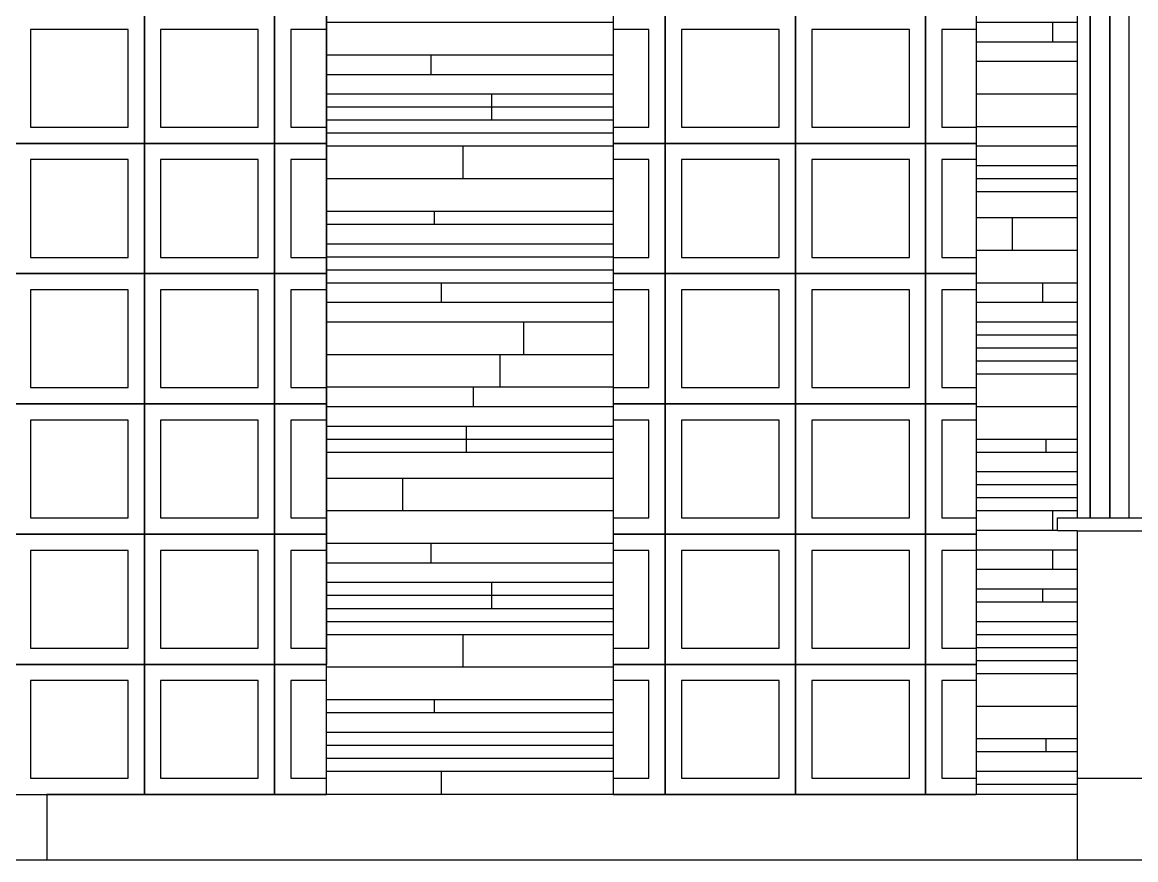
# Model space of a CAD drawing. Header units: millimetres. Extents: x -4228 to 27092, y -6721 to 984.
# Drawn here: x 22916.8 to 23087.8, y -2882.5 to -2753.9 of the extents above; entities that cross this region are included whole.
import ezdxf

# ---------------------------------------------------------------- set-up
doc = ezdxf.new("R2010")
doc.units = ezdxf.units.MM
doc.header["$LTSCALE"] = 50
for name, color, linetype in [('cobogo', 7, 'Continuous'), ('esquadrias', 3, 'Continuous'), ('PAREDES', 6, 'Continuous'), ('PAREDES3', 2, 'Continuous'), ('pedras', 2, 'Continuous'), ('peitoril', 7, 'Continuous'), ('PENA01', 3, 'Continuous'), ('piso', 2, 'Continuous')]:
    doc.layers.add(name, color=color, linetype=linetype)

msp = doc.modelspace()

# ---------------------------------------------------------------- linework, layer by layer
at = {"layer": 'cobogo', "color": 3, "linetype": 'Continuous', "lineweight": 30}
for points in [[(22915.52, -2772.46), (22935.52, -2772.46), (22935.52, -2752.46), (22915.52, -2752.46)], [(22915.52, -2772.46), (22935.52, -2772.46), (22935.52, -2752.46), (22915.52, -2752.46)], [(22915.52, -2772.46), (22935.52, -2772.46), (22935.52, -2752.46), (22915.52, -2752.46)], [(22915.52, -2772.46), (22935.52, -2772.46), (22935.52, -2752.46), (22915.52, -2752.46)], [(22935.52, -2772.46), (22955.52, -2772.46), (22955.52, -2752.46), (22935.52, -2752.46)], [(22935.52, -2772.46), (22955.52, -2772.46), (22955.52, -2752.46), (22935.52, -2752.46)], [(22935.52, -2772.46), (22955.52, -2772.46), (22955.52, -2752.46), (22935.52, -2752.46)], [(22935.52, -2772.46), (22955.52, -2772.46), (22955.52, -2752.46), (22935.52, -2752.46)], [(23015.52, -2772.46), (23035.52, -2772.46), (23035.52, -2752.46), (23015.52, -2752.46)], [(23015.52, -2772.46), (23035.52, -2772.46), (23035.52, -2752.46), (23015.52, -2752.46)], [(23015.52, -2772.46), (23035.52, -2772.46), (23035.52, -2752.46), (23015.52, -2752.46)], [(23015.52, -2772.46), (23035.52, -2772.46), (23035.52, -2752.46), (23015.52, -2752.46)], [(23035.52, -2772.46), (23055.52, -2772.46), (23055.52, -2752.46), (23035.52, -2752.46)], [(23035.52, -2772.46), (23055.52, -2772.46), (23055.52, -2752.46), (23035.52, -2752.46)], [(23035.52, -2772.46), (23055.52, -2772.46), (23055.52, -2752.46), (23035.52, -2752.46)], [(23035.52, -2772.46), (23055.52, -2772.46), (23055.52, -2752.46), (23035.52, -2752.46)], [(22918.02, -2769.96), (22933.02, -2769.96), (22933.02, -2754.96), (22918.02, -2754.96)], [(22918.02, -2769.96), (22933.02, -2769.96), (22933.02, -2754.96), (22918.02, -2754.96)], [(22918.02, -2769.96), (22933.02, -2769.96), (22933.02, -2754.96), (22918.02, -2754.96)], [(22918.02, -2769.96), (22933.02, -2769.96), (22933.02, -2754.96), (22918.02, -2754.96)], [(22938.02, -2769.96), (22953.02, -2769.96), (22953.02, -2754.96), (22938.02, -2754.96)], [(22938.02, -2769.96), (22953.02, -2769.96), (22953.02, -2754.96), (22938.02, -2754.96)], [(22938.02, -2769.96), (22953.02, -2769.96), (22953.02, -2754.96), (22938.02, -2754.96)], [(22938.02, -2769.96), (22953.02, -2769.96), (22953.02, -2754.96), (22938.02, -2754.96)], [(23018.02, -2769.96), (23033.02, -2769.96), (23033.02, -2754.96), (23018.02, -2754.96)], [(23018.02, -2769.96), (23033.02, -2769.96), (23033.02, -2754.96), (23018.02, -2754.96)], [(23018.02, -2769.96), (23033.02, -2769.96), (23033.02, -2754.96), (23018.02, -2754.96)], [(23018.02, -2769.96), (23033.02, -2769.96), (23033.02, -2754.96), (23018.02, -2754.96)], [(23038.02, -2769.96), (23053.02, -2769.96), (23053.02, -2754.96), (23038.02, -2754.96)], [(23038.02, -2769.96), (23053.02, -2769.96), (23053.02, -2754.96), (23038.02, -2754.96)], [(23038.02, -2769.96), (23053.02, -2769.96), (23053.02, -2754.96), (23038.02, -2754.96)], [(23038.02, -2769.96), (23053.02, -2769.96), (23053.02, -2754.96), (23038.02, -2754.96)], [(22915.52, -2792.46), (22935.52, -2792.46), (22935.52, -2772.46), (22915.52, -2772.46)], [(22915.52, -2792.46), (22935.52, -2792.46), (22935.52, -2772.46), (22915.52, -2772.46)], [(22915.52, -2792.46), (22935.52, -2792.46), (22935.52, -2772.46), (22915.52, -2772.46)], [(22915.52, -2792.46), (22935.52, -2792.46), (22935.52, -2772.46), (22915.52, -2772.46)], [(22935.52, -2792.46), (22955.52, -2792.46), (22955.52, -2772.46), (22935.52, -2772.46)], [(22935.52, -2792.46), (22955.52, -2792.46), (22955.52, -2772.46), (22935.52, -2772.46)], [(22935.52, -2792.46), (22955.52, -2792.46), (22955.52, -2772.46), (22935.52, -2772.46)], [(22935.52, -2792.46), (22955.52, -2792.46), (22955.52, -2772.46), (22935.52, -2772.46)], [(23015.52, -2792.46), (23035.52, -2792.46), (23035.52, -2772.46), (23015.52, -2772.46)], [(23015.52, -2792.46), (23035.52, -2792.46), (23035.52, -2772.46), (23015.52, -2772.46)], [(23015.52, -2792.46), (23035.52, -2792.46), (23035.52, -2772.46), (23015.52, -2772.46)], [(23015.52, -2792.46), (23035.52, -2792.46), (23035.52, -2772.46), (23015.52, -2772.46)], [(23035.52, -2792.46), (23055.52, -2792.46), (23055.52, -2772.46), (23035.52, -2772.46)], [(23035.52, -2792.46), (23055.52, -2792.46), (23055.52, -2772.46), (23035.52, -2772.46)], [(23035.52, -2792.46), (23055.52, -2792.46), (23055.52, -2772.46), (23035.52, -2772.46)], [(23035.52, -2792.46), (23055.52, -2792.46), (23055.52, -2772.46), (23035.52, -2772.46)], [(22918.02, -2789.96), (22933.02, -2789.96), (22933.02, -2774.96), (22918.02, -2774.96)], [(22918.02, -2789.96), (22933.02, -2789.96), (22933.02, -2774.96), (22918.02, -2774.96)], [(22918.02, -2789.96), (22933.02, -2789.96), (22933.02, -2774.96), (22918.02, -2774.96)], [(22918.02, -2789.96), (22933.02, -2789.96), (22933.02, -2774.96), (22918.02, -2774.96)], [(22938.02, -2789.96), (22953.02, -2789.96), (22953.02, -2774.96), (22938.02, -2774.96)], [(22938.02, -2789.96), (22953.02, -2789.96), (22953.02, -2774.96), (22938.02, -2774.96)], [(22938.02, -2789.96), (22953.02, -2789.96), (22953.02, -2774.96), (22938.02, -2774.96)], [(22938.02, -2789.96), (22953.02, -2789.96), (22953.02, -2774.96), (22938.02, -2774.96)], [(23018.02, -2789.96), (23033.02, -2789.96), (23033.02, -2774.96), (23018.02, -2774.96)], [(23018.02, -2789.96), (23033.02, -2789.96), (23033.02, -2774.96), (23018.02, -2774.96)], [(23018.02, -2789.96), (23033.02, -2789.96), (23033.02, -2774.96), (23018.02, -2774.96)], [(23018.02, -2789.96), (23033.02, -2789.96), (23033.02, -2774.96), (23018.02, -2774.96)], [(23038.02, -2789.96), (23053.02, -2789.96), (23053.02, -2774.96), (23038.02, -2774.96)], [(23038.02, -2789.96), (23053.02, -2789.96), (23053.02, -2774.96), (23038.02, -2774.96)], [(23038.02, -2789.96), (23053.02, -2789.96), (23053.02, -2774.96), (23038.02, -2774.96)], [(23038.02, -2789.96), (23053.02, -2789.96), (23053.02, -2774.96), (23038.02, -2774.96)], [(22915.52, -2812.46), (22935.52, -2812.46), (22935.52, -2792.46), (22915.52, -2792.46)], [(22915.52, -2812.46), (22935.52, -2812.46), (22935.52, -2792.46), (22915.52, -2792.46)], [(22915.52, -2812.46), (22935.52, -2812.46), (22935.52, -2792.46), (22915.52, -2792.46)], [(22915.52, -2812.46), (22935.52, -2812.46), (22935.52, -2792.46), (22915.52, -2792.46)], [(22935.52, -2812.46), (22955.52, -2812.46), (22955.52, -2792.46), (22935.52, -2792.46)], [(22935.52, -2812.46), (22955.52, -2812.46), (22955.52, -2792.46), (22935.52, -2792.46)], [(22935.52, -2812.46), (22955.52, -2812.46), (22955.52, -2792.46), (22935.52, -2792.46)], [(22935.52, -2812.46), (22955.52, -2812.46), (22955.52, -2792.46), (22935.52, -2792.46)], [(23015.52, -2812.46), (23035.52, -2812.46), (23035.52, -2792.46), (23015.52, -2792.46)], [(23015.52, -2812.46), (23035.52, -2812.46), (23035.52, -2792.46), (23015.52, -2792.46)], [(23015.52, -2812.46), (23035.52, -2812.46), (23035.52, -2792.46), (23015.52, -2792.46)], [(23015.52, -2812.46), (23035.52, -2812.46), (23035.52, -2792.46), (23015.52, -2792.46)], [(23035.52, -2812.46), (23055.52, -2812.46), (23055.52, -2792.46), (23035.52, -2792.46)], [(23035.52, -2812.46), (23055.52, -2812.46), (23055.52, -2792.46), (23035.52, -2792.46)], [(23035.52, -2812.46), (23055.52, -2812.46), (23055.52, -2792.46), (23035.52, -2792.46)], [(23035.52, -2812.46), (23055.52, -2812.46), (23055.52, -2792.46), (23035.52, -2792.46)], [(22918.02, -2809.96), (22933.02, -2809.96), (22933.02, -2794.96), (22918.02, -2794.96)], [(22918.02, -2809.96), (22933.02, -2809.96), (22933.02, -2794.96), (22918.02, -2794.96)], [(22918.02, -2809.96), (22933.02, -2809.96), (22933.02, -2794.96), (22918.02, -2794.96)], [(22918.02, -2809.96), (22933.02, -2809.96), (22933.02, -2794.96), (22918.02, -2794.96)], [(22938.02, -2809.96), (22953.02, -2809.96), (22953.02, -2794.96), (22938.02, -2794.96)], [(22938.02, -2809.96), (22953.02, -2809.96), (22953.02, -2794.96), (22938.02, -2794.96)], [(22938.02, -2809.96), (22953.02, -2809.96), (22953.02, -2794.96), (22938.02, -2794.96)], [(22938.02, -2809.96), (22953.02, -2809.96), (22953.02, -2794.96), (22938.02, -2794.96)], [(23018.02, -2809.96), (23033.02, -2809.96), (23033.02, -2794.96), (23018.02, -2794.96)], [(23018.02, -2809.96), (23033.02, -2809.96), (23033.02, -2794.96), (23018.02, -2794.96)], [(23018.02, -2809.96), (23033.02, -2809.96), (23033.02, -2794.96), (23018.02, -2794.96)], [(23018.02, -2809.96), (23033.02, -2809.96), (23033.02, -2794.96), (23018.02, -2794.96)], [(23038.02, -2809.96), (23053.02, -2809.96), (23053.02, -2794.96), (23038.02, -2794.96)], [(23038.02, -2809.96), (23053.02, -2809.96), (23053.02, -2794.96), (23038.02, -2794.96)], [(23038.02, -2809.96), (23053.02, -2809.96), (23053.02, -2794.96), (23038.02, -2794.96)], [(23038.02, -2809.96), (23053.02, -2809.96), (23053.02, -2794.96), (23038.02, -2794.96)], [(22915.52, -2832.46), (22935.52, -2832.46), (22935.52, -2812.46), (22915.52, -2812.46)], [(22915.52, -2832.46), (22935.52, -2832.46), (22935.52, -2812.46), (22915.52, -2812.46)], [(22915.52, -2832.46), (22935.52, -2832.46), (22935.52, -2812.46), (22915.52, -2812.46)], [(22915.52, -2832.46), (22935.52, -2832.46), (22935.52, -2812.46), (22915.52, -2812.46)], [(22935.52, -2832.46), (22955.52, -2832.46), (22955.52, -2812.46), (22935.52, -2812.46)], [(22935.52, -2832.46), (22955.52, -2832.46), (22955.52, -2812.46), (22935.52, -2812.46)], [(22935.52, -2832.46), (22955.52, -2832.46), (22955.52, -2812.46), (22935.52, -2812.46)], [(22935.52, -2832.46), (22955.52, -2832.46), (22955.52, -2812.46), (22935.52, -2812.46)], [(23015.52, -2832.46), (23035.52, -2832.46), (23035.52, -2812.46), (23015.52, -2812.46)], [(23015.52, -2832.46), (23035.52, -2832.46), (23035.52, -2812.46), (23015.52, -2812.46)], [(23015.52, -2832.46), (23035.52, -2832.46), (23035.52, -2812.46), (23015.52, -2812.46)], [(23015.52, -2832.46), (23035.52, -2832.46), (23035.52, -2812.46), (23015.52, -2812.46)], [(23035.52, -2832.46), (23055.52, -2832.46), (23055.52, -2812.46), (23035.52, -2812.46)], [(23035.52, -2832.46), (23055.52, -2832.46), (23055.52, -2812.46), (23035.52, -2812.46)], [(23035.52, -2832.46), (23055.52, -2832.46), (23055.52, -2812.46), (23035.52, -2812.46)], [(23035.52, -2832.46), (23055.52, -2832.46), (23055.52, -2812.46), (23035.52, -2812.46)], [(22918.02, -2829.96), (22933.02, -2829.96), (22933.02, -2814.96), (22918.02, -2814.96)], [(22918.02, -2829.96), (22933.02, -2829.96), (22933.02, -2814.96), (22918.02, -2814.96)], [(22918.02, -2829.96), (22933.02, -2829.96), (22933.02, -2814.96), (22918.02, -2814.96)], [(22918.02, -2829.96), (22933.02, -2829.96), (22933.02, -2814.96), (22918.02, -2814.96)], [(22938.02, -2829.96), (22953.02, -2829.96), (22953.02, -2814.96), (22938.02, -2814.96)], [(22938.02, -2829.96), (22953.02, -2829.96), (22953.02, -2814.96), (22938.02, -2814.96)], [(22938.02, -2829.96), (22953.02, -2829.96), (22953.02, -2814.96), (22938.02, -2814.96)], [(22938.02, -2829.96), (22953.02, -2829.96), (22953.02, -2814.96), (22938.02, -2814.96)], [(23018.02, -2829.96), (23033.02, -2829.96), (23033.02, -2814.96), (23018.02, -2814.96)], [(23018.02, -2829.96), (23033.02, -2829.96), (23033.02, -2814.96), (23018.02, -2814.96)], [(23018.02, -2829.96), (23033.02, -2829.96), (23033.02, -2814.96), (23018.02, -2814.96)], [(23018.02, -2829.96), (23033.02, -2829.96), (23033.02, -2814.96), (23018.02, -2814.96)], [(23038.02, -2829.96), (23053.02, -2829.96), (23053.02, -2814.96), (23038.02, -2814.96)], [(23038.02, -2829.96), (23053.02, -2829.96), (23053.02, -2814.96), (23038.02, -2814.96)], [(23038.02, -2829.96), (23053.02, -2829.96), (23053.02, -2814.96), (23038.02, -2814.96)], [(23038.02, -2829.96), (23053.02, -2829.96), (23053.02, -2814.96), (23038.02, -2814.96)], [(22915.52, -2852.46), (22935.52, -2852.46), (22935.52, -2832.46), (22915.52, -2832.46)], [(22915.52, -2852.46), (22935.52, -2852.46), (22935.52, -2832.46), (22915.52, -2832.46)], [(22915.52, -2852.46), (22935.52, -2852.46), (22935.52, -2832.46), (22915.52, -2832.46)], [(22915.52, -2852.46), (22935.52, -2852.46), (22935.52, -2832.46), (22915.52, -2832.46)], [(22935.52, -2852.46), (22955.52, -2852.46), (22955.52, -2832.46), (22935.52, -2832.46)], [(22935.52, -2852.46), (22955.52, -2852.46), (22955.52, -2832.46), (22935.52, -2832.46)], [(22935.52, -2852.46), (22955.52, -2852.46), (22955.52, -2832.46), (22935.52, -2832.46)], [(22935.52, -2852.46), (22955.52, -2852.46), (22955.52, -2832.46), (22935.52, -2832.46)], [(23015.52, -2852.46), (23035.52, -2852.46), (23035.52, -2832.46), (23015.52, -2832.46)], [(23015.52, -2852.46), (23035.52, -2852.46), (23035.52, -2832.46), (23015.52, -2832.46)], [(23015.52, -2852.46), (23035.52, -2852.46), (23035.52, -2832.46), (23015.52, -2832.46)], [(23015.52, -2852.46), (23035.52, -2852.46), (23035.52, -2832.46), (23015.52, -2832.46)], [(23035.52, -2852.46), (23055.52, -2852.46), (23055.52, -2832.46), (23035.52, -2832.46)], [(23035.52, -2852.46), (23055.52, -2852.46), (23055.52, -2832.46), (23035.52, -2832.46)], [(23035.52, -2852.46), (23055.52, -2852.46), (23055.52, -2832.46), (23035.52, -2832.46)], [(23035.52, -2852.46), (23055.52, -2852.46), (23055.52, -2832.46), (23035.52, -2832.46)], [(22918.02, -2849.96), (22933.02, -2849.96), (22933.02, -2834.96), (22918.02, -2834.96)], [(22918.02, -2849.96), (22933.02, -2849.96), (22933.02, -2834.96), (22918.02, -2834.96)], [(22918.02, -2849.96), (22933.02, -2849.96), (22933.02, -2834.96), (22918.02, -2834.96)], [(22918.02, -2849.96), (22933.02, -2849.96), (22933.02, -2834.96), (22918.02, -2834.96)], [(22938.02, -2849.96), (22953.02, -2849.96), (22953.02, -2834.96), (22938.02, -2834.96)], [(22938.02, -2849.96), (22953.02, -2849.96), (22953.02, -2834.96), (22938.02, -2834.96)], [(22938.02, -2849.96), (22953.02, -2849.96), (22953.02, -2834.96), (22938.02, -2834.96)], [(22938.02, -2849.96), (22953.02, -2849.96), (22953.02, -2834.96), (22938.02, -2834.96)], [(23018.02, -2849.96), (23033.02, -2849.96), (23033.02, -2834.96), (23018.02, -2834.96)], [(23018.02, -2849.96), (23033.02, -2849.96), (23033.02, -2834.96), (23018.02, -2834.96)], [(23018.02, -2849.96), (23033.02, -2849.96), (23033.02, -2834.96), (23018.02, -2834.96)], [(23018.02, -2849.96), (23033.02, -2849.96), (23033.02, -2834.96), (23018.02, -2834.96)], [(23038.02, -2849.96), (23053.02, -2849.96), (23053.02, -2834.96), (23038.02, -2834.96)], [(23038.02, -2849.96), (23053.02, -2849.96), (23053.02, -2834.96), (23038.02, -2834.96)], [(23038.02, -2849.96), (23053.02, -2849.96), (23053.02, -2834.96), (23038.02, -2834.96)], [(23038.02, -2849.96), (23053.02, -2849.96), (23053.02, -2834.96), (23038.02, -2834.96)], [(22915.52, -2872.46), (22935.52, -2872.46), (22935.52, -2852.46), (22915.52, -2852.46)], [(22915.52, -2872.46), (22935.52, -2872.46), (22935.52, -2852.46), (22915.52, -2852.46)], [(22915.52, -2872.46), (22935.52, -2872.46), (22935.52, -2852.46), (22915.52, -2852.46)], [(22915.52, -2872.46), (22935.52, -2872.46), (22935.52, -2852.46), (22915.52, -2852.46)], [(22935.52, -2872.46), (22955.52, -2872.46), (22955.52, -2852.46), (22935.52, -2852.46)], [(22935.52, -2872.46), (22955.52, -2872.46), (22955.52, -2852.46), (22935.52, -2852.46)], [(22935.52, -2872.46), (22955.52, -2872.46), (22955.52, -2852.46), (22935.52, -2852.46)], [(22935.52, -2872.46), (22955.52, -2872.46), (22955.52, -2852.46), (22935.52, -2852.46)], [(23015.52, -2872.46), (23035.52, -2872.46), (23035.52, -2852.46), (23015.52, -2852.46)], [(23015.52, -2872.46), (23035.52, -2872.46), (23035.52, -2852.46), (23015.52, -2852.46)], [(23015.52, -2872.46), (23035.52, -2872.46), (23035.52, -2852.46), (23015.52, -2852.46)], [(23015.52, -2872.46), (23035.52, -2872.46), (23035.52, -2852.46), (23015.52, -2852.46)], [(23035.52, -2872.46), (23055.52, -2872.46), (23055.52, -2852.46), (23035.52, -2852.46)], [(23035.52, -2872.46), (23055.52, -2872.46), (23055.52, -2852.46), (23035.52, -2852.46)], [(23035.52, -2872.46), (23055.52, -2872.46), (23055.52, -2852.46), (23035.52, -2852.46)], [(23035.52, -2872.46), (23055.52, -2872.46), (23055.52, -2852.46), (23035.52, -2852.46)], [(22918.02, -2869.96), (22933.02, -2869.96), (22933.02, -2854.96), (22918.02, -2854.96)], [(22918.02, -2869.96), (22933.02, -2869.96), (22933.02, -2854.96), (22918.02, -2854.96)], [(22918.02, -2869.96), (22933.02, -2869.96), (22933.02, -2854.96), (22918.02, -2854.96)], [(22918.02, -2869.96), (22933.02, -2869.96), (22933.02, -2854.96), (22918.02, -2854.96)], [(22938.02, -2869.96), (22953.02, -2869.96), (22953.02, -2854.96), (22938.02, -2854.96)], [(22938.02, -2869.96), (22953.02, -2869.96), (22953.02, -2854.96), (22938.02, -2854.96)], [(22938.02, -2869.96), (22953.02, -2869.96), (22953.02, -2854.96), (22938.02, -2854.96)], [(22938.02, -2869.96), (22953.02, -2869.96), (22953.02, -2854.96), (22938.02, -2854.96)], [(23018.02, -2869.96), (23033.02, -2869.96), (23033.02, -2854.96), (23018.02, -2854.96)], [(23018.02, -2869.96), (23033.02, -2869.96), (23033.02, -2854.96), (23018.02, -2854.96)], [(23018.02, -2869.96), (23033.02, -2869.96), (23033.02, -2854.96), (23018.02, -2854.96)], [(23018.02, -2869.96), (23033.02, -2869.96), (23033.02, -2854.96), (23018.02, -2854.96)], [(23038.02, -2869.96), (23053.02, -2869.96), (23053.02, -2854.96), (23038.02, -2854.96)], [(23038.02, -2869.96), (23053.02, -2869.96), (23053.02, -2854.96), (23038.02, -2854.96)], [(23038.02, -2869.96), (23053.02, -2869.96), (23053.02, -2854.96), (23038.02, -2854.96)], [(23038.02, -2869.96), (23053.02, -2869.96), (23053.02, -2854.96), (23038.02, -2854.96)]]:
    msp.add_lwpolyline(points, close=True, dxfattribs=at)
for points in [[(22963.52, -2752.46), (22955.52, -2752.46), (22955.52, -2772.46), (22963.52, -2772.46)], [(22963.52, -2752.46), (22955.52, -2752.46), (22955.52, -2772.46), (22963.52, -2772.46)], [(22963.52, -2752.46), (22955.52, -2752.46), (22955.52, -2772.46), (22963.52, -2772.46)], [(22963.52, -2752.46), (22955.52, -2752.46), (22955.52, -2772.46), (22963.52, -2772.46)], [(23007.52, -2772.46), (23015.52, -2772.46), (23015.52, -2752.46), (23007.52, -2752.46)], [(23007.52, -2772.46), (23015.52, -2772.46), (23015.52, -2752.46), (23007.52, -2752.46)], [(23007.52, -2772.46), (23015.52, -2772.46), (23015.52, -2752.46), (23007.52, -2752.46)], [(23007.52, -2772.46), (23015.52, -2772.46), (23015.52, -2752.46), (23007.52, -2752.46)], [(23063.29, -2752.46), (23055.52, -2752.46), (23055.52, -2772.46), (23063.29, -2772.46)], [(23063.29, -2752.46), (23055.52, -2752.46), (23055.52, -2772.46), (23063.29, -2772.46)], [(23063.29, -2752.46), (23055.52, -2752.46), (23055.52, -2772.46), (23063.29, -2772.46)], [(23063.29, -2752.46), (23055.52, -2752.46), (23055.52, -2772.46), (23063.29, -2772.46)], [(22963.52, -2754.96), (22958.02, -2754.96), (22958.02, -2769.96), (22963.52, -2769.96)], [(22963.52, -2754.96), (22958.02, -2754.96), (22958.02, -2769.96), (22963.52, -2769.96)], [(22963.52, -2754.96), (22958.02, -2754.96), (22958.02, -2769.96), (22963.52, -2769.96)], [(22963.52, -2754.96), (22958.02, -2754.96), (22958.02, -2769.96), (22963.52, -2769.96)], [(23007.52, -2769.96), (23013.02, -2769.96), (23013.02, -2754.96), (23007.52, -2754.96)], [(23007.52, -2769.96), (23013.02, -2769.96), (23013.02, -2754.96), (23007.52, -2754.96)], [(23007.52, -2769.96), (23013.02, -2769.96), (23013.02, -2754.96), (23007.52, -2754.96)], [(23007.52, -2769.96), (23013.02, -2769.96), (23013.02, -2754.96), (23007.52, -2754.96)], [(23063.29, -2754.96), (23058.02, -2754.96), (23058.02, -2769.96), (23063.29, -2769.96)], [(23063.29, -2754.96), (23058.02, -2754.96), (23058.02, -2769.96), (23063.29, -2769.96)], [(23063.29, -2754.96), (23058.02, -2754.96), (23058.02, -2769.96), (23063.29, -2769.96)], [(23063.29, -2754.96), (23058.02, -2754.96), (23058.02, -2769.96), (23063.29, -2769.96)], [(22963.52, -2772.46), (22955.52, -2772.46), (22955.52, -2792.46), (22963.52, -2792.46)], [(22963.52, -2772.46), (22955.52, -2772.46), (22955.52, -2792.46), (22963.52, -2792.46)], [(22963.52, -2772.46), (22955.52, -2772.46), (22955.52, -2792.46), (22963.52, -2792.46)], [(22963.52, -2772.46), (22955.52, -2772.46), (22955.52, -2792.46), (22963.52, -2792.46)], [(23007.52, -2792.46), (23015.52, -2792.46), (23015.52, -2772.46), (23007.52, -2772.46)], [(23007.52, -2792.46), (23015.52, -2792.46), (23015.52, -2772.46), (23007.52, -2772.46)], [(23007.52, -2792.46), (23015.52, -2792.46), (23015.52, -2772.46), (23007.52, -2772.46)], [(23007.52, -2792.46), (23015.52, -2792.46), (23015.52, -2772.46), (23007.52, -2772.46)], [(23063.29, -2772.46), (23055.52, -2772.46), (23055.52, -2792.46), (23063.29, -2792.46)], [(23063.29, -2772.46), (23055.52, -2772.46), (23055.52, -2792.46), (23063.29, -2792.46)], [(23063.29, -2772.46), (23055.52, -2772.46), (23055.52, -2792.46), (23063.29, -2792.46)], [(23063.29, -2772.46), (23055.52, -2772.46), (23055.52, -2792.46), (23063.29, -2792.46)], [(22963.52, -2774.96), (22958.02, -2774.96), (22958.02, -2789.96), (22963.52, -2789.96)], [(22963.52, -2774.96), (22958.02, -2774.96), (22958.02, -2789.96), (22963.52, -2789.96)], [(22963.52, -2774.96), (22958.02, -2774.96), (22958.02, -2789.96), (22963.52, -2789.96)], [(22963.52, -2774.96), (22958.02, -2774.96), (22958.02, -2789.96), (22963.52, -2789.96)], [(23007.52, -2789.96), (23013.02, -2789.96), (23013.02, -2774.96), (23007.52, -2774.96)], [(23007.52, -2789.96), (23013.02, -2789.96), (23013.02, -2774.96), (23007.52, -2774.96)], [(23007.52, -2789.96), (23013.02, -2789.96), (23013.02, -2774.96), (23007.52, -2774.96)], [(23007.52, -2789.96), (23013.02, -2789.96), (23013.02, -2774.96), (23007.52, -2774.96)], [(23063.29, -2774.96), (23058.02, -2774.96), (23058.02, -2789.96), (23063.29, -2789.96)], [(23063.29, -2774.96), (23058.02, -2774.96), (23058.02, -2789.96), (23063.29, -2789.96)], [(23063.29, -2774.96), (23058.02, -2774.96), (23058.02, -2789.96), (23063.29, -2789.96)], [(23063.29, -2774.96), (23058.02, -2774.96), (23058.02, -2789.96), (23063.29, -2789.96)], [(22963.52, -2792.46), (22955.52, -2792.46), (22955.52, -2812.46), (22963.52, -2812.46)], [(22963.52, -2792.46), (22955.52, -2792.46), (22955.52, -2812.46), (22963.52, -2812.46)], [(22963.52, -2792.46), (22955.52, -2792.46), (22955.52, -2812.46), (22963.52, -2812.46)], [(22963.52, -2792.46), (22955.52, -2792.46), (22955.52, -2812.46), (22963.52, -2812.46)], [(23007.52, -2812.46), (23015.52, -2812.46), (23015.52, -2792.46), (23007.52, -2792.46)], [(23007.52, -2812.46), (23015.52, -2812.46), (23015.52, -2792.46), (23007.52, -2792.46)], [(23007.52, -2812.46), (23015.52, -2812.46), (23015.52, -2792.46), (23007.52, -2792.46)], [(23007.52, -2812.46), (23015.52, -2812.46), (23015.52, -2792.46), (23007.52, -2792.46)], [(23063.29, -2792.46), (23055.52, -2792.46), (23055.52, -2812.46), (23063.29, -2812.46)], [(23063.29, -2792.46), (23055.52, -2792.46), (23055.52, -2812.46), (23063.29, -2812.46)], [(23063.29, -2792.46), (23055.52, -2792.46), (23055.52, -2812.46), (23063.29, -2812.46)], [(23063.29, -2792.46), (23055.52, -2792.46), (23055.52, -2812.46), (23063.29, -2812.46)], [(22963.52, -2794.96), (22958.02, -2794.96), (22958.02, -2809.96), (22963.52, -2809.96)], [(22963.52, -2794.96), (22958.02, -2794.96), (22958.02, -2809.96), (22963.52, -2809.96)], [(22963.52, -2794.96), (22958.02, -2794.96), (22958.02, -2809.96), (22963.52, -2809.96)], [(22963.52, -2794.96), (22958.02, -2794.96), (22958.02, -2809.96), (22963.52, -2809.96)], [(23007.52, -2809.96), (23013.02, -2809.96), (23013.02, -2794.96), (23007.52, -2794.96)], [(23007.52, -2809.96), (23013.02, -2809.96), (23013.02, -2794.96), (23007.52, -2794.96)], [(23007.52, -2809.96), (23013.02, -2809.96), (23013.02, -2794.96), (23007.52, -2794.96)], [(23007.52, -2809.96), (23013.02, -2809.96), (23013.02, -2794.96), (23007.52, -2794.96)], [(23063.29, -2794.96), (23058.02, -2794.96), (23058.02, -2809.96), (23063.29, -2809.96)], [(23063.29, -2794.96), (23058.02, -2794.96), (23058.02, -2809.96), (23063.29, -2809.96)], [(23063.29, -2794.96), (23058.02, -2794.96), (23058.02, -2809.96), (23063.29, -2809.96)], [(23063.29, -2794.96), (23058.02, -2794.96), (23058.02, -2809.96), (23063.29, -2809.96)], [(22963.52, -2812.46), (22955.52, -2812.46), (22955.52, -2832.46), (22963.52, -2832.46)], [(22963.52, -2812.46), (22955.52, -2812.46), (22955.52, -2832.46), (22963.52, -2832.46)], [(22963.52, -2812.46), (22955.52, -2812.46), (22955.52, -2832.46), (22963.52, -2832.46)], [(22963.52, -2812.46), (22955.52, -2812.46), (22955.52, -2832.46), (22963.52, -2832.46)], [(23007.52, -2832.46), (23015.52, -2832.46), (23015.52, -2812.46), (23007.52, -2812.46)], [(23007.52, -2832.46), (23015.52, -2832.46), (23015.52, -2812.46), (23007.52, -2812.46)], [(23007.52, -2832.46), (23015.52, -2832.46), (23015.52, -2812.46), (23007.52, -2812.46)], [(23007.52, -2832.46), (23015.52, -2832.46), (23015.52, -2812.46), (23007.52, -2812.46)], [(23063.29, -2812.46), (23055.52, -2812.46), (23055.52, -2832.46), (23063.29, -2832.46)], [(23063.29, -2812.46), (23055.52, -2812.46), (23055.52, -2832.46), (23063.29, -2832.46)], [(23063.29, -2812.46), (23055.52, -2812.46), (23055.52, -2832.46), (23063.29, -2832.46)], [(23063.29, -2812.46), (23055.52, -2812.46), (23055.52, -2832.46), (23063.29, -2832.46)], [(22963.52, -2814.96), (22958.02, -2814.96), (22958.02, -2829.96), (22963.52, -2829.96)], [(22963.52, -2814.96), (22958.02, -2814.96), (22958.02, -2829.96), (22963.52, -2829.96)], [(22963.52, -2814.96), (22958.02, -2814.96), (22958.02, -2829.96), (22963.52, -2829.96)], [(22963.52, -2814.96), (22958.02, -2814.96), (22958.02, -2829.96), (22963.52, -2829.96)], [(23007.52, -2829.96), (23013.02, -2829.96), (23013.02, -2814.96), (23007.52, -2814.96)], [(23007.52, -2829.96), (23013.02, -2829.96), (23013.02, -2814.96), (23007.52, -2814.96)], [(23007.52, -2829.96), (23013.02, -2829.96), (23013.02, -2814.96), (23007.52, -2814.96)], [(23007.52, -2829.96), (23013.02, -2829.96), (23013.02, -2814.96), (23007.52, -2814.96)], [(23063.29, -2814.96), (23058.02, -2814.96), (23058.02, -2829.96), (23063.29, -2829.96)], [(23063.29, -2814.96), (23058.02, -2814.96), (23058.02, -2829.96), (23063.29, -2829.96)], [(23063.29, -2814.96), (23058.02, -2814.96), (23058.02, -2829.96), (23063.29, -2829.96)], [(23063.29, -2814.96), (23058.02, -2814.96), (23058.02, -2829.96), (23063.29, -2829.96)], [(22963.52, -2832.46), (22955.52, -2832.46), (22955.52, -2852.46), (22963.52, -2852.46)], [(22963.52, -2832.46), (22955.52, -2832.46), (22955.52, -2852.46), (22963.52, -2852.46)], [(22963.52, -2832.46), (22955.52, -2832.46), (22955.52, -2852.46), (22963.52, -2852.46)], [(22963.52, -2832.46), (22955.52, -2832.46), (22955.52, -2852.46), (22963.52, -2852.46)], [(23007.52, -2852.46), (23015.52, -2852.46), (23015.52, -2832.46), (23007.52, -2832.46)], [(23007.52, -2852.46), (23015.52, -2852.46), (23015.52, -2832.46), (23007.52, -2832.46)], [(23007.52, -2852.46), (23015.52, -2852.46), (23015.52, -2832.46), (23007.52, -2832.46)], [(23007.52, -2852.46), (23015.52, -2852.46), (23015.52, -2832.46), (23007.52, -2832.46)], [(23063.29, -2832.46), (23055.52, -2832.46), (23055.52, -2852.46), (23063.29, -2852.46)], [(23063.29, -2832.46), (23055.52, -2832.46), (23055.52, -2852.46), (23063.29, -2852.46)], [(23063.29, -2832.46), (23055.52, -2832.46), (23055.52, -2852.46), (23063.29, -2852.46)], [(23063.29, -2832.46), (23055.52, -2832.46), (23055.52, -2852.46), (23063.29, -2852.46)], [(22963.52, -2834.96), (22958.02, -2834.96), (22958.02, -2849.96), (22963.52, -2849.96)], [(22963.52, -2834.96), (22958.02, -2834.96), (22958.02, -2849.96), (22963.52, -2849.96)], [(22963.52, -2834.96), (22958.02, -2834.96), (22958.02, -2849.96), (22963.52, -2849.96)], [(22963.52, -2834.96), (22958.02, -2834.96), (22958.02, -2849.96), (22963.52, -2849.96)], [(23007.52, -2849.96), (23013.02, -2849.96), (23013.02, -2834.96), (23007.52, -2834.96)], [(23007.52, -2849.96), (23013.02, -2849.96), (23013.02, -2834.96), (23007.52, -2834.96)], [(23007.52, -2849.96), (23013.02, -2849.96), (23013.02, -2834.96), (23007.52, -2834.96)], [(23007.52, -2849.96), (23013.02, -2849.96), (23013.02, -2834.96), (23007.52, -2834.96)], [(23063.29, -2834.96), (23058.02, -2834.96), (23058.02, -2849.96), (23063.29, -2849.96)], [(23063.29, -2834.96), (23058.02, -2834.96), (23058.02, -2849.96), (23063.29, -2849.96)], [(23063.29, -2834.96), (23058.02, -2834.96), (23058.02, -2849.96), (23063.29, -2849.96)], [(23063.29, -2834.96), (23058.02, -2834.96), (23058.02, -2849.96), (23063.29, -2849.96)], [(22963.52, -2852.46), (22955.52, -2852.46), (22955.52, -2872.46), (22963.52, -2872.46)], [(22963.52, -2852.46), (22955.52, -2852.46), (22955.52, -2872.46), (22963.52, -2872.46)], [(22963.52, -2852.46), (22955.52, -2852.46), (22955.52, -2872.46), (22963.52, -2872.46)], [(22963.52, -2852.46), (22955.52, -2852.46), (22955.52, -2872.46), (22963.52, -2872.46)], [(23007.52, -2872.46), (23015.52, -2872.46), (23015.52, -2852.46), (23007.52, -2852.46)], [(23007.52, -2872.46), (23015.52, -2872.46), (23015.52, -2852.46), (23007.52, -2852.46)], [(23007.52, -2872.46), (23015.52, -2872.46), (23015.52, -2852.46), (23007.52, -2852.46)], [(23007.52, -2872.46), (23015.52, -2872.46), (23015.52, -2852.46), (23007.52, -2852.46)], [(23063.29, -2852.46), (23055.52, -2852.46), (23055.52, -2872.46), (23063.29, -2872.46)], [(23063.29, -2852.46), (23055.52, -2852.46), (23055.52, -2872.46), (23063.29, -2872.46)], [(23063.29, -2852.46), (23055.52, -2852.46), (23055.52, -2872.46), (23063.29, -2872.46)], [(23063.29, -2852.46), (23055.52, -2852.46), (23055.52, -2872.46), (23063.29, -2872.46)], [(22963.52, -2854.96), (22958.02, -2854.96), (22958.02, -2869.96), (22963.52, -2869.96)], [(22963.52, -2854.96), (22958.02, -2854.96), (22958.02, -2869.96), (22963.52, -2869.96)], [(22963.52, -2854.96), (22958.02, -2854.96), (22958.02, -2869.96), (22963.52, -2869.96)], [(22963.52, -2854.96), (22958.02, -2854.96), (22958.02, -2869.96), (22963.52, -2869.96)], [(23007.52, -2869.96), (23013.02, -2869.96), (23013.02, -2854.96), (23007.52, -2854.96)], [(23007.52, -2869.96), (23013.02, -2869.96), (23013.02, -2854.96), (23007.52, -2854.96)], [(23007.52, -2869.96), (23013.02, -2869.96), (23013.02, -2854.96), (23007.52, -2854.96)], [(23007.52, -2869.96), (23013.02, -2869.96), (23013.02, -2854.96), (23007.52, -2854.96)], [(23063.29, -2854.96), (23058.02, -2854.96), (23058.02, -2869.96), (23063.29, -2869.96)], [(23063.29, -2854.96), (23058.02, -2854.96), (23058.02, -2869.96), (23063.29, -2869.96)], [(23063.29, -2854.96), (23058.02, -2854.96), (23058.02, -2869.96), (23063.29, -2869.96)], [(23063.29, -2854.96), (23058.02, -2854.96), (23058.02, -2869.96), (23063.29, -2869.96)]]:
    msp.add_lwpolyline(points, dxfattribs=at)
at = {"layer": 'esquadrias', "linetype": 'Continuous', "lineweight": 30}
for p, q in [((23078.79, -2592.46), (23078.79, -2829.96)), ((23080.79, -2829.96), (23080.79, -2592.46)), ((23080.79, -2619.96), (23080.79, -2829.96))]:
    msp.add_line(p, q, dxfattribs=at)
at = {"layer": 'esquadrias', "color": 2, "linetype": 'Continuous', "lineweight": 30}
for p, q in [((23083.79, -2829.96), (23083.79, -2592.46)), ((23086.79, -2829.96), (23086.79, -2592.46)), ((23083.79, -2619.96), (23083.79, -2829.96))]:
    msp.add_line(p, q, dxfattribs=at)
at = {"layer": 'PAREDES', "linetype": 'Continuous', "lineweight": 30}
for q in [(23078.79, -2869.96), (23091.79, -2831.96)]:
    msp.add_line((23078.79, -2831.96), q, dxfattribs=at)
at = {"layer": 'PAREDES3', "color": 7, "linetype": 'Continuous', "lineweight": 30}
msp.add_line((23063.29, -2579.86), (23063.29, -2872.46), dxfattribs=at)
at = {"layer": 'PAREDES3', "color": 3, "linetype": 'Continuous', "lineweight": 30}
msp.add_line((22963.52, -2872.46), (22963.52, -2619.86), dxfattribs=at)
at = {"layer": 'pedras', "color": 53, "linetype": 'Continuous', "lineweight": 30}
for p, q in [((22963.52, -2753.86), (23007.52, -2753.86)), ((22963.52, -2758.86), (23007.52, -2758.86)), ((22979.59, -2761.86), (22979.59, -2758.86)), ((22963.52, -2761.86), (23007.52, -2761.86)), ((22963.52, -2764.86), (23007.52, -2764.86)), ((22988.9, -2768.86), (22988.9, -2764.86)), ((22963.52, -2766.86), (23007.52, -2766.86)), ((22963.52, -2768.86), (23007.52, -2768.86)), ((22963.52, -2770.86), (23007.52, -2770.86)), ((22963.52, -2772.86), (23007.52, -2772.86)), ((22984.5, -2777.86), (22984.5, -2772.86)), ((22963.52, -2777.86), (23007.52, -2777.86)), ((22963.52, -2782.86), (23007.52, -2782.86)), ((22980.11, -2784.86), (22980.11, -2782.86)), ((22963.52, -2784.86), (23007.52, -2784.86)), ((22963.52, -2787.86), (23007.52, -2787.86)), ((22963.52, -2789.86), (23007.52, -2789.86)), ((22963.52, -2791.86), (23007.52, -2791.86)), ((22963.52, -2793.86), (23007.52, -2793.86)), ((22981.14, -2796.86), (22981.14, -2793.86)), ((22963.52, -2796.86), (23007.52, -2796.86)), ((22963.52, -2799.86), (23007.52, -2799.86)), ((22993.81, -2804.86), (22993.81, -2799.86)), ((22963.52, -2804.86), (23007.52, -2804.86)), ((22990.19, -2809.86), (22990.19, -2804.86)), ((22963.52, -2809.86), (23007.52, -2809.86)), ((22986.05, -2812.86), (22986.05, -2809.86)), ((22963.52, -2812.86), (23007.52, -2812.86)), ((22963.52, -2815.86), (23007.52, -2815.86)), ((22985.02, -2819.86), (22985.02, -2815.86)), ((22963.52, -2817.86), (23007.52, -2817.86)), ((22963.52, -2819.86), (23007.52, -2819.86)), ((22963.52, -2823.86), (23007.52, -2823.86)), ((22975.2, -2828.86), (22975.2, -2823.86)), ((22963.52, -2828.86), (23007.52, -2828.86)), ((22963.52, -2833.86), (23007.52, -2833.86)), ((22979.59, -2836.86), (22979.59, -2833.86)), ((22963.52, -2836.86), (23007.52, -2836.86)), ((22963.52, -2839.86), (23007.52, -2839.86)), ((22988.9, -2843.86), (22988.9, -2839.86)), ((22963.52, -2841.86), (23007.52, -2841.86)), ((22963.52, -2843.86), (23007.52, -2843.86)), ((22963.52, -2845.86), (23007.52, -2845.86)), ((22963.52, -2847.86), (23007.52, -2847.86)), ((22984.5, -2852.86), (22984.5, -2847.86)), ((22963.52, -2852.86), (23007.52, -2852.86)), ((22963.52, -2857.86), (23007.52, -2857.86)), ((22980.11, -2859.86), (22980.11, -2857.86)), ((22963.52, -2859.86), (23007.52, -2859.86)), ((22963.52, -2862.86), (23007.52, -2862.86)), ((22963.52, -2864.86), (23007.52, -2864.86)), ((22963.52, -2866.86), (23007.52, -2866.86)), ((22963.52, -2868.86), (23007.52, -2868.86)), ((22981.14, -2872.46), (22981.14, -2868.86))]:
    msp.add_line(p, q, dxfattribs=at)
at = {"layer": 'pedras', "color": 55, "linetype": 'Continuous', "lineweight": 30}
for p, q in [((23063.29, -2753.86), (23078.79, -2753.86)), ((23075.05, -2756.86), (23075.05, -2753.86)), ((23063.29, -2756.86), (23078.79, -2756.86)), ((23063.29, -2759.86), (23078.79, -2759.86)), ((23063.29, -2764.86), (23078.79, -2764.86)), ((23063.29, -2769.86), (23078.79, -2769.86)), ((23063.29, -2772.86), (23078.79, -2772.86)), ((23063.29, -2775.86), (23078.79, -2775.86)), ((23063.29, -2777.86), (23078.79, -2777.86)), ((23063.29, -2779.86), (23078.79, -2779.86)), ((23063.29, -2783.86), (23078.79, -2783.86)), ((23068.87, -2788.86), (23068.87, -2783.86)), ((23063.29, -2788.86), (23078.79, -2788.86)), ((23063.29, -2793.86), (23078.79, -2793.86)), ((23073.5, -2796.86), (23073.5, -2793.86)), ((23063.29, -2796.86), (23078.79, -2796.86)), ((23063.29, -2799.86), (23078.79, -2799.86)), ((23063.29, -2801.86), (23078.79, -2801.86)), ((23063.29, -2803.86), (23078.79, -2803.86)), ((23063.29, -2805.86), (23078.79, -2805.86)), ((23063.29, -2807.86), (23078.79, -2807.86)), ((23063.29, -2812.86), (23078.79, -2812.86)), ((23063.29, -2817.86), (23078.79, -2817.86)), ((23074.02, -2819.86), (23074.02, -2817.86)), ((23063.29, -2819.86), (23078.79, -2819.86)), ((23063.29, -2822.86), (23078.79, -2822.86)), ((23063.29, -2824.86), (23078.79, -2824.86)), ((23063.29, -2826.86), (23078.79, -2826.86)), ((23063.29, -2828.86), (23078.79, -2828.86)), ((23075.05, -2831.86), (23075.05, -2828.86)), ((23063.29, -2831.86), (23075.79, -2831.86)), ((23063.29, -2834.86), (23078.79, -2834.86)), ((23075.05, -2837.86), (23075.05, -2834.86)), ((23063.29, -2837.86), (23078.79, -2837.86)), ((23063.29, -2840.86), (23078.79, -2840.86)), ((23073.5, -2842.86), (23073.5, -2840.86)), ((23063.29, -2842.86), (23078.79, -2842.86)), ((23063.29, -2845.86), (23078.79, -2845.86)), ((23063.29, -2847.86), (23078.79, -2847.86)), ((23063.29, -2849.86), (23078.79, -2849.86)), ((23063.29, -2851.86), (23078.79, -2851.86)), ((23063.29, -2853.86), (23078.79, -2853.86)), ((23063.29, -2858.86), (23078.79, -2858.86)), ((23063.29, -2863.86), (23078.79, -2863.86)), ((23074.02, -2865.86), (23074.02, -2863.86)), ((23063.29, -2865.86), (23078.79, -2865.86)), ((23063.29, -2868.86), (23078.79, -2868.86)), ((23063.29, -2870.86), (23078.79, -2870.86))]:
    msp.add_line(p, q, dxfattribs=at)
at = {"layer": 'peitoril', "color": 2, "linetype": 'Continuous', "lineweight": 30}
for p, q in [((23075.79, -2829.96), (23091.79, -2829.96)), ((23075.79, -2831.96), (23075.79, -2829.96)), ((23078.79, -2831.96), (23075.79, -2831.96))]:
    msp.add_line(p, q, dxfattribs=at)
at = {"layer": 'PENA01', "color": 3, "linetype": 'Continuous', "lineweight": 30}
for p, q in [((23007.52, -2612.46), (23007.52, -2872.46)), ((22963.52, -2619.86), (22963.52, -2852.46))]:
    msp.add_line(p, q, dxfattribs=at)
at = {"layer": 'piso', "color": 6, "linetype": 'Continuous', "lineweight": 30}
for q in [(23078.79, -2882.46), (23850.31, -2869.96)]:
    msp.add_line((23078.79, -2869.96), q, dxfattribs=at)
at = {"layer": 'piso', "color": 3, "linetype": 'Continuous', "lineweight": 30}
for p, q in [((22920.52, -2872.46), (22920.52, -2882.46)), ((23078.79, -2872.46), (22920.52, -2872.46))]:
    msp.add_line(p, q, dxfattribs=at)
at = {"layer": 'piso', "color": 8, "linetype": 'Continuous', "lineweight": 30}
msp.add_line((22521.6, -2882.46), (24115.52, -2882.46), dxfattribs=at)

doc.saveas('drawing.dxf')
